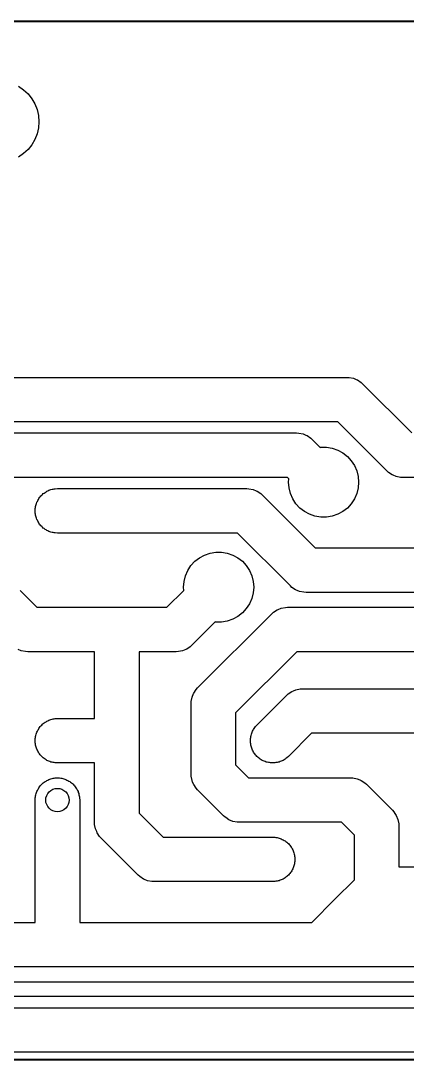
# Model space of a CAD drawing. Extents: x 95.2 to 193.7, y -111.1 to -66.6.
# Drawn here: x 127.97 to 144.5, y -111.15 to -66.65 of the extents above; entities that cross this region are included whole.
import ezdxf

# ---------------------------------------------------------------- set-up
doc = ezdxf.new("R2010")
doc.units = 0
doc.layers.add('BLACK', color=7, linetype='CONTINUOUS')

msp = doc.modelspace()

# ---------------------------------------------------------------- linework, layer by layer
at = {"layer": 'BLACK', "linetype": 'CONTINUOUS'}
for p, q in [((95.25, -66.65), (193.675, -66.65)), ((193.65, -66.7), (95.275, -66.7)), ((127.875, -69.454456), (128.091107, -69.601795)), ((128.091107, -69.601795), (128.282841, -69.779698)), ((128.282841, -69.779698), (128.445918, -69.98419)), ((128.445918, -69.98419), (128.576696, -70.210703)), ((128.576696, -70.210703), (128.672252, -70.454178)), ((128.672252, -70.454178), (128.730454, -70.709176)), ((128.730454, -70.709176), (128.75, -70.97)), ((128.75, -70.97), (128.730454, -71.230824)), ((128.672252, -71.485822), (128.576696, -71.729297)), ((128.730454, -71.230824), (128.672252, -71.485822)), ((128.445918, -71.95581), (128.282841, -72.160302)), ((128.576696, -71.729297), (128.445918, -71.95581)), ((128.091107, -72.338205), (127.875, -72.485544)), ((128.282841, -72.160302), (128.091107, -72.338205)), ((125.172039, -81.915), (141.9225, -81.915)), ((141.9225, -81.915), (142.015861, -81.919587)), ((142.015861, -81.919587), (142.198996, -81.956014)), ((142.198996, -81.956014), (142.320978, -82.006541)), ((142.320978, -82.006541), (142.371506, -82.02747)), ((142.371506, -82.02747), (142.52676, -82.131208)), ((142.52676, -82.131208), (142.596019, -82.193981)), ((142.596019, -82.193981), (144.698288, -84.29625)), ((141.527962, -83.82), (124.7775, -83.82)), ((143.630231, -85.922269), (141.527962, -83.82)), ((121.471825, -84.29625), (139.768494, -84.29625)), ((139.768494, -84.29625), (139.861855, -84.300837)), ((139.861855, -84.300837), (140.04499, -84.337264)), ((140.04499, -84.337264), (140.166972, -84.387791)), ((140.166972, -84.387791), (140.2175, -84.40872)), ((140.2175, -84.40872), (140.372754, -84.512458)), ((140.372754, -84.512458), (140.442013, -84.575231)), ((140.442013, -84.575231), (140.780461, -84.913678)), ((140.780461, -84.913678), (140.801003, -84.910251)), ((140.801003, -84.910251), (141.048741, -84.910251)), ((141.048741, -84.910251), (141.2931, -84.951028)), ((141.2931, -84.951028), (141.527415, -85.031468)), ((141.527415, -85.031468), (141.745294, -85.149378)), ((141.745294, -85.149378), (141.940794, -85.301542)), ((141.940794, -85.301542), (142.108583, -85.483809)), ((142.108583, -85.483809), (142.244083, -85.691207)), ((142.244083, -85.691207), (142.343598, -85.918079)), ((139.373956, -86.20125), (117.552038, -86.20125)), ((139.436576, -86.263871), (139.373956, -86.20125)), ((139.424872, -86.405128), (139.436576, -86.263871)), ((142.343598, -85.918079), (142.404414, -86.158236)), ((142.404414, -86.158236), (142.424872, -86.405128)), ((143.69949, -85.985042), (143.630231, -85.922269)), ((143.854744, -86.08878), (143.69949, -85.985042)), ((143.905271, -86.109708), (143.854744, -86.08878)), ((144.027254, -86.160236), (143.905271, -86.109708)), ((144.210389, -86.196663), (144.027254, -86.160236)), ((144.30375, -86.20125), (144.210389, -86.196663)), ((164.070462, -86.20125), (144.30375, -86.20125)), ((129.090995, -86.78997), (129.134226, -86.772062)), ((129.134226, -86.772062), (129.175494, -86.750005)), ((129.175494, -86.750005), (129.220269, -86.736422)), ((129.220269, -86.736422), (129.263504, -86.718514)), ((129.263504, -86.718514), (129.309398, -86.709385)), ((129.309398, -86.709385), (129.354176, -86.695802)), ((129.354176, -86.695802), (129.400748, -86.691215)), ((129.400748, -86.691215), (129.446639, -86.682087)), ((129.446639, -86.682087), (129.54, -86.6775)), ((129.54, -86.6775), (137.63625, -86.6775)), ((137.63625, -86.6775), (137.729611, -86.682087)), ((137.729611, -86.682087), (137.912746, -86.718514)), ((137.912746, -86.718514), (138.034728, -86.769041)), ((138.034728, -86.769041), (138.085256, -86.78997)), ((139.44533, -86.65202), (139.424872, -86.405128)), ((139.506146, -86.892177), (139.44533, -86.65202)), ((142.404414, -86.65202), (142.343598, -86.892177)), ((142.424872, -86.405128), (142.404414, -86.65202)), ((128.682062, -87.224226), (128.69997, -87.180995)), ((128.69997, -87.180995), (128.725964, -87.14209)), ((128.725964, -87.14209), (128.748025, -87.100819)), ((128.748025, -87.100819), (128.777712, -87.064644)), ((128.777712, -87.064644), (128.803708, -87.02574)), ((128.803708, -87.02574), (128.836796, -86.992651)), ((128.836796, -86.992651), (128.866481, -86.956481)), ((128.866481, -86.956481), (128.902651, -86.926796)), ((128.902651, -86.926796), (128.93574, -86.893708)), ((128.93574, -86.893708), (128.974644, -86.867712)), ((128.974644, -86.867712), (129.010819, -86.838025)), ((129.010819, -86.838025), (129.05209, -86.815964)), ((129.05209, -86.815964), (129.090995, -86.78997)), ((138.085256, -86.78997), (138.24051, -86.893708)), ((138.24051, -86.893708), (138.309769, -86.956481)), ((138.309769, -86.956481), (140.570789, -89.2175)), ((139.605661, -87.119049), (139.506146, -86.892177)), ((139.741161, -87.326447), (139.605661, -87.119049)), ((142.244083, -87.119049), (142.108583, -87.326447)), ((142.343598, -86.892177), (142.244083, -87.119049)), ((128.5875, -87.63), (128.592087, -87.583427)), ((128.592087, -87.676572), (128.5875, -87.63)), ((128.592087, -87.536639), (128.601215, -87.490748)), ((128.592087, -87.583427), (128.592087, -87.536639)), ((128.601215, -87.490748), (128.605802, -87.444176)), ((128.605802, -87.444176), (128.619385, -87.399398)), ((128.619385, -87.399398), (128.628514, -87.353504)), ((128.628514, -87.353504), (128.646422, -87.310269)), ((128.646422, -87.310269), (128.660005, -87.265494)), ((128.660005, -87.265494), (128.682062, -87.224226)), ((139.90895, -87.508714), (139.741161, -87.326447)), ((140.10445, -87.660878), (139.90895, -87.508714)), ((140.322329, -87.778788), (140.10445, -87.660878)), ((141.745294, -87.660878), (141.527415, -87.778788)), ((141.940794, -87.508714), (141.745294, -87.660878)), ((142.108583, -87.326447), (141.940794, -87.508714)), ((128.592087, -87.723361), (128.592087, -87.676572)), ((128.601215, -87.769251), (128.592087, -87.723361)), ((128.605802, -87.815824), (128.601215, -87.769251)), ((128.619385, -87.860601), (128.605802, -87.815824)), ((128.628514, -87.906496), (128.619385, -87.860601)), ((128.646422, -87.94973), (128.628514, -87.906496)), ((128.660005, -87.994506), (128.646422, -87.94973)), ((128.682062, -88.035773), (128.660005, -87.994506)), ((128.69997, -88.079005), (128.682062, -88.035773)), ((128.725964, -88.117909), (128.69997, -88.079005)), ((140.556644, -87.859228), (140.322329, -87.778788)), ((140.801003, -87.900005), (140.556644, -87.859228)), ((141.048741, -87.900005), (140.801003, -87.900005)), ((141.2931, -87.859228), (141.048741, -87.900005)), ((141.527415, -87.778788), (141.2931, -87.859228)), ((128.748025, -88.159181), (128.725964, -88.117909)), ((128.777712, -88.195355), (128.748025, -88.159181)), ((128.803708, -88.23426), (128.777712, -88.195355)), ((128.836796, -88.267348), (128.803708, -88.23426)), ((128.866481, -88.303519), (128.836796, -88.267348)), ((128.902651, -88.333203), (128.866481, -88.303519)), ((128.93574, -88.366292), (128.902651, -88.333203)), ((128.974644, -88.392287), (128.93574, -88.366292)), ((129.010819, -88.421975), (128.974644, -88.392287)), ((129.05209, -88.444035), (129.010819, -88.421975)), ((129.090995, -88.47003), (129.05209, -88.444035)), ((129.134226, -88.487937), (129.090995, -88.47003)), ((129.175494, -88.509995), (129.134226, -88.487937)), ((129.220269, -88.523577), (129.175494, -88.509995)), ((129.263504, -88.541486), (129.220269, -88.523577)), ((129.309398, -88.550614), (129.263504, -88.541486)), ((129.354176, -88.564198), (129.309398, -88.550614)), ((129.400748, -88.568784), (129.354176, -88.564198)), ((129.446639, -88.577913), (129.400748, -88.568784)), ((129.54, -88.5825), (129.446639, -88.577913)), ((137.241712, -88.5825), (129.54, -88.5825)), ((139.50273, -90.843519), (137.241712, -88.5825)), ((135.832201, -89.521596), (136.066516, -89.441156)), ((136.066516, -89.441156), (136.310875, -89.400379)), ((136.310875, -89.400379), (136.558613, -89.400379)), ((136.558613, -89.400379), (136.802972, -89.441156)), ((136.802972, -89.441156), (137.037287, -89.521596)), ((140.570789, -89.2175), (161.13125, -89.2175)), ((135.251033, -89.973937), (135.418822, -89.79167)), ((135.418822, -89.79167), (135.614322, -89.639506)), ((135.614322, -89.639506), (135.832201, -89.521596)), ((137.037287, -89.521596), (137.255166, -89.639506)), ((137.255166, -89.639506), (137.450666, -89.79167)), ((137.450666, -89.79167), (137.618455, -89.973937)), ((135.016018, -90.408207), (135.115533, -90.181335)), ((135.115533, -90.181335), (135.251033, -89.973937)), ((137.618455, -89.973937), (137.753955, -90.181335)), ((137.753955, -90.181335), (137.85347, -90.408207)), ((134.934744, -90.895256), (134.955202, -90.648364)), ((134.955202, -90.648364), (135.016018, -90.408207)), ((137.85347, -90.408207), (137.914286, -90.648364)), ((137.914286, -90.648364), (137.934744, -90.895256)), ((127.9525, -91.045462), (128.664538, -91.7575)), ((134.225462, -91.7575), (134.946448, -91.036512)), ((134.946448, -91.036512), (134.934744, -90.895256)), ((137.914286, -91.142148), (137.85347, -91.382305)), ((137.934744, -90.895256), (137.914286, -91.142148)), ((139.57199, -90.906292), (139.50273, -90.843519)), ((139.727244, -91.01003), (139.57199, -90.906292)), ((139.7987, -91.039627), (139.727244, -91.01003)), ((139.899754, -91.081486), (139.7987, -91.039627)), ((140.082889, -91.117913), (139.899754, -91.081486)), ((140.17625, -91.1225), (140.082889, -91.117913)), ((160.17875, -91.1225), (140.17625, -91.1225)), ((137.753955, -91.609177), (137.618455, -91.816575)), ((137.85347, -91.382305), (137.753955, -91.609177)), ((128.664538, -91.7575), (132.08, -91.7575)), ((132.08, -91.7575), (134.225462, -91.7575)), ((135.533981, -95.211481), (138.708981, -92.036481)), ((137.450666, -91.998842), (137.255166, -92.151006)), ((137.618455, -91.816575), (137.450666, -91.998842)), ((138.708981, -92.036481), (138.77824, -91.973708)), ((138.77824, -91.973708), (138.933494, -91.86997)), ((138.933494, -91.86997), (138.984021, -91.849041)), ((138.984021, -91.849041), (139.106004, -91.798514)), ((139.106004, -91.798514), (139.289139, -91.762087)), ((139.289139, -91.762087), (139.3825, -91.7575)), ((139.3825, -91.7575), (160.17875, -91.7575)), ((136.290333, -92.386705), (135.293519, -93.383519)), ((136.310875, -92.390133), (136.290333, -92.386705)), ((136.558613, -92.390133), (136.310875, -92.390133)), ((136.802972, -92.349356), (136.558613, -92.390133)), ((137.037287, -92.268916), (136.802972, -92.349356)), ((137.255166, -92.151006), (137.037287, -92.268916)), ((135.22426, -93.446292), (135.069006, -93.55003)), ((135.293519, -93.383519), (135.22426, -93.446292)), ((127.993504, -93.621486), (127.85834, -93.565499)), ((128.176639, -93.657913), (127.993504, -93.621486)), ((128.27, -93.6625), (128.176639, -93.657913)), ((131.1275, -93.6625), (128.27, -93.6625)), ((131.1275, -96.52), (131.1275, -93.6625)), ((134.62, -93.6625), (133.0325, -93.6625)), ((133.0325, -93.6625), (133.0325, -97.4725)), ((134.713361, -93.657913), (134.62, -93.6625)), ((134.896496, -93.621486), (134.713361, -93.657913)), ((135.03166, -93.565499), (134.896496, -93.621486)), ((135.069006, -93.55003), (135.03166, -93.565499)), ((139.777038, -93.6625), (137.16, -96.279538)), ((161.13125, -93.6625), (139.777038, -93.6625)), ((135.471208, -95.28074), (135.533981, -95.211481)), ((135.259587, -95.791639), (135.296014, -95.608504)), ((135.296014, -95.608504), (135.361766, -95.449765)), ((135.361766, -95.449765), (135.36747, -95.435994)), ((135.36747, -95.435994), (135.471208, -95.28074)), ((138.073981, -96.798981), (139.343981, -95.528981)), ((139.343981, -95.528981), (139.41324, -95.466208)), ((139.41324, -95.466208), (139.568494, -95.36247)), ((139.568494, -95.36247), (139.63995, -95.332872)), ((139.63995, -95.332872), (139.741004, -95.291014)), ((139.741004, -95.291014), (139.924139, -95.254587)), ((139.924139, -95.254587), (140.0175, -95.25)), ((140.0175, -95.25), (143.102063, -95.25)), ((143.102063, -95.25), (143.104139, -95.249587)), ((143.104139, -95.249587), (143.1975, -95.245)), ((143.1975, -95.245), (146.52625, -95.245)), ((135.255, -95.885), (135.259587, -95.791639)), ((135.255, -98.90125), (135.255, -95.885)), ((129.220269, -96.578922), (129.263504, -96.561014)), ((129.263504, -96.561014), (129.309398, -96.551885)), ((129.309398, -96.551885), (129.354176, -96.538302)), ((129.354176, -96.538302), (129.400748, -96.533715)), ((129.400748, -96.533715), (129.446639, -96.524587)), ((129.446639, -96.524587), (129.54, -96.52)), ((129.54, -96.52), (131.1275, -96.52)), ((137.16, -96.279538), (137.16, -98.506712)), ((128.69997, -97.023495), (128.725964, -96.98459)), ((128.725964, -96.98459), (128.748025, -96.943319)), ((128.748025, -96.943319), (128.777712, -96.907144)), ((128.777712, -96.907144), (128.803708, -96.86824)), ((128.803708, -96.86824), (128.836796, -96.835151)), ((128.836796, -96.835151), (128.866481, -96.798981)), ((128.866481, -96.798981), (128.902651, -96.769296)), ((128.902651, -96.769296), (128.93574, -96.736208)), ((128.93574, -96.736208), (128.974644, -96.710212)), ((128.974644, -96.710212), (129.010819, -96.680525)), ((129.010819, -96.680525), (129.05209, -96.658464)), ((129.05209, -96.658464), (129.090995, -96.63247)), ((129.090995, -96.63247), (129.134226, -96.614562)), ((129.134226, -96.614562), (129.175494, -96.592505)), ((129.175494, -96.592505), (129.220269, -96.578922)), ((137.90747, -97.023494), (137.933466, -96.984587)), ((137.933466, -96.984587), (137.955525, -96.943319)), ((137.955525, -96.943319), (137.985211, -96.907145)), ((137.985211, -96.907145), (138.011208, -96.86824)), ((138.011208, -96.86824), (138.073981, -96.798981)), ((128.5875, -97.4725), (128.592087, -97.425927)), ((128.592087, -97.379139), (128.601215, -97.333248)), ((128.592087, -97.425927), (128.592087, -97.379139)), ((128.601215, -97.333248), (128.605802, -97.286676)), ((128.605802, -97.286676), (128.619385, -97.241898)), ((128.619385, -97.241898), (128.628514, -97.196004)), ((128.628514, -97.196004), (128.646422, -97.152769)), ((128.646422, -97.152769), (128.660005, -97.107994)), ((128.660005, -97.107994), (128.682062, -97.066726)), ((128.682062, -97.066726), (128.69997, -97.023495)), ((137.795, -97.4725), (137.799587, -97.425927)), ((137.799587, -97.379139), (137.808714, -97.33325)), ((137.799587, -97.425927), (137.799587, -97.379139)), ((137.808714, -97.33325), (137.813302, -97.286676)), ((137.813302, -97.286676), (137.826887, -97.241891)), ((137.826887, -97.241891), (137.836015, -97.196004)), ((137.836015, -97.196004), (137.85392, -97.152775)), ((137.85392, -97.152775), (137.867505, -97.107994)), ((137.867505, -97.107994), (137.889562, -97.066726)), ((137.889562, -97.066726), (137.90747, -97.023494)), ((140.412038, -97.155), (139.421019, -98.146019)), ((143.1925, -97.155), (140.412038, -97.155)), ((143.285861, -97.150413), (143.1925, -97.155)), ((143.287937, -97.15), (143.285861, -97.150413)), ((146.52625, -97.15), (143.287937, -97.15)), ((128.592087, -97.519072), (128.5875, -97.4725)), ((128.592087, -97.565861), (128.592087, -97.519072)), ((128.601215, -97.611751), (128.592087, -97.565861)), ((128.605802, -97.658324), (128.601215, -97.611751)), ((128.619385, -97.703101), (128.605802, -97.658324)), ((128.628514, -97.748996), (128.619385, -97.703101)), ((128.646422, -97.79223), (128.628514, -97.748996)), ((128.660005, -97.837006), (128.646422, -97.79223)), ((128.682062, -97.878273), (128.660005, -97.837006)), ((128.69997, -97.921505), (128.682062, -97.878273)), ((133.0325, -97.4725), (133.0325, -100.570462)), ((137.799587, -97.519072), (137.795, -97.4725)), ((137.799587, -97.565861), (137.799587, -97.519072)), ((137.808714, -97.611749), (137.799587, -97.565861)), ((137.813302, -97.658324), (137.808714, -97.611749)), ((137.826887, -97.703108), (137.813302, -97.658324)), ((137.836015, -97.748996), (137.826887, -97.703108)), ((137.85392, -97.792224), (137.836015, -97.748996)), ((137.867505, -97.837006), (137.85392, -97.792224)), ((137.889562, -97.878273), (137.867505, -97.837006)), ((137.90747, -97.921506), (137.889562, -97.878273)), ((128.725964, -97.960409), (128.69997, -97.921505)), ((128.748025, -98.001681), (128.725964, -97.960409)), ((128.777712, -98.037855), (128.748025, -98.001681)), ((128.803708, -98.07676), (128.777712, -98.037855)), ((128.836796, -98.109848), (128.803708, -98.07676)), ((128.866481, -98.146019), (128.836796, -98.109848)), ((128.902651, -98.175703), (128.866481, -98.146019)), ((128.93574, -98.208792), (128.902651, -98.175703)), ((128.974644, -98.234787), (128.93574, -98.208792)), ((129.010819, -98.264475), (128.974644, -98.234787)), ((129.05209, -98.286535), (129.010819, -98.264475)), ((129.090995, -98.31253), (129.05209, -98.286535)), ((129.134226, -98.330437), (129.090995, -98.31253)), ((129.175494, -98.352495), (129.134226, -98.330437)), ((137.933466, -97.960412), (137.90747, -97.921506)), ((137.955525, -98.001681), (137.933466, -97.960412)), ((137.985211, -98.037854), (137.955525, -98.001681)), ((138.011208, -98.07676), (137.985211, -98.037854)), ((138.044296, -98.109848), (138.011208, -98.07676)), ((138.073981, -98.146019), (138.044296, -98.109848)), ((138.110151, -98.175703), (138.073981, -98.146019)), ((138.14324, -98.208792), (138.110151, -98.175703)), ((138.182145, -98.234788), (138.14324, -98.208792)), ((138.218319, -98.264475), (138.182145, -98.234788)), ((138.259587, -98.286533), (138.218319, -98.264475)), ((138.298494, -98.31253), (138.259587, -98.286533)), ((138.341726, -98.330437), (138.298494, -98.31253)), ((138.382994, -98.352495), (138.341726, -98.330437)), ((139.153273, -98.330437), (139.112006, -98.352495)), ((139.196506, -98.31253), (139.153273, -98.330437)), ((139.235412, -98.286533), (139.196506, -98.31253)), ((139.276681, -98.264475), (139.235412, -98.286533)), ((139.312854, -98.234788), (139.276681, -98.264475)), ((139.35176, -98.208792), (139.312854, -98.234788)), ((139.421019, -98.146019), (139.35176, -98.208792)), ((129.220269, -98.366077), (129.175494, -98.352495)), ((129.263504, -98.383986), (129.220269, -98.366077)), ((129.309398, -98.393114), (129.263504, -98.383986)), ((129.354176, -98.406698), (129.309398, -98.393114)), ((129.400748, -98.411284), (129.354176, -98.406698)), ((129.446639, -98.420413), (129.400748, -98.411284)), ((129.54, -98.425), (129.446639, -98.420413)), ((131.1275, -98.425), (129.54, -98.425)), ((131.1275, -100.965), (131.1275, -98.425)), ((137.16, -98.506712), (137.713288, -99.06)), ((138.427775, -98.366079), (138.382994, -98.352495)), ((138.471004, -98.383985), (138.427775, -98.366079)), ((138.516891, -98.393112), (138.471004, -98.383985)), ((138.561676, -98.406698), (138.516891, -98.393112)), ((138.60825, -98.411285), (138.561676, -98.406698)), ((138.654139, -98.420413), (138.60825, -98.411285)), ((138.700927, -98.420413), (138.654139, -98.420413)), ((138.7475, -98.425), (138.700927, -98.420413)), ((138.794073, -98.420413), (138.7475, -98.425)), ((138.840861, -98.420413), (138.794073, -98.420413)), ((138.886749, -98.411285), (138.840861, -98.420413)), ((138.933324, -98.406698), (138.886749, -98.411285)), ((138.978108, -98.393112), (138.933324, -98.406698)), ((139.023996, -98.383985), (138.978108, -98.393112)), ((139.067224, -98.366079), (139.023996, -98.383985)), ((139.112006, -98.352495), (139.067224, -98.366079)), ((128.974644, -99.250212), (129.010819, -99.220525)), ((129.010819, -99.220525), (129.05209, -99.198464)), ((129.05209, -99.198464), (129.090995, -99.17247)), ((129.090995, -99.17247), (129.134226, -99.154562)), ((129.134226, -99.154562), (129.175494, -99.132505)), ((129.175494, -99.132505), (129.220269, -99.118922)), ((129.220269, -99.118922), (129.263504, -99.101014)), ((129.263504, -99.101014), (129.309398, -99.091885)), ((129.309398, -99.091885), (129.354176, -99.078302)), ((129.354176, -99.078302), (129.400748, -99.073715)), ((129.400748, -99.073715), (129.446639, -99.064587)), ((129.446639, -99.064587), (129.493427, -99.064587)), ((129.493427, -99.064587), (129.54, -99.06)), ((129.54, -99.06), (129.586573, -99.064587)), ((129.586573, -99.064587), (129.633361, -99.064587)), ((129.633361, -99.064587), (129.679251, -99.073715)), ((129.679251, -99.073715), (129.725824, -99.078302)), ((129.725824, -99.078302), (129.770601, -99.091885)), ((129.770601, -99.091885), (129.816496, -99.101014)), ((129.816496, -99.101014), (129.85973, -99.118922)), ((129.85973, -99.118922), (129.904506, -99.132505)), ((129.904506, -99.132505), (129.945773, -99.154562)), ((129.945773, -99.154562), (129.989005, -99.17247)), ((129.989005, -99.17247), (130.027909, -99.198464)), ((130.027909, -99.198464), (130.069181, -99.220525)), ((130.069181, -99.220525), (130.105355, -99.250212)), ((135.259587, -98.994611), (135.255, -98.90125)), ((135.296014, -99.177746), (135.259587, -98.994611)), ((135.324284, -99.245995), (135.296014, -99.177746)), ((137.713288, -99.06), (142.08125, -99.06)), ((142.08125, -99.06), (142.174611, -99.064587)), ((142.174611, -99.064587), (142.357746, -99.101014)), ((142.357746, -99.101014), (142.479728, -99.151541)), ((142.479728, -99.151541), (142.530256, -99.17247)), ((142.530256, -99.17247), (142.68551, -99.276208)), ((128.646422, -99.692769), (128.660005, -99.647994)), ((128.660005, -99.647994), (128.682062, -99.606726)), ((128.682062, -99.606726), (128.69997, -99.563495)), ((128.69997, -99.563495), (128.725964, -99.52459)), ((128.725964, -99.52459), (128.748025, -99.483319)), ((128.748025, -99.483319), (128.777712, -99.447144)), ((128.777712, -99.447144), (128.803708, -99.40824)), ((128.803708, -99.40824), (128.836796, -99.375151)), ((128.836796, -99.375151), (128.866481, -99.338981)), ((128.866481, -99.338981), (128.902651, -99.309296)), ((128.902651, -99.309296), (128.93574, -99.276208)), ((128.93574, -99.276208), (128.974644, -99.250212)), ((130.105355, -99.250212), (130.14426, -99.276208)), ((130.14426, -99.276208), (130.177348, -99.309296)), ((130.177348, -99.309296), (130.213519, -99.338981)), ((130.213519, -99.338981), (130.243203, -99.375151)), ((130.243203, -99.375151), (130.276292, -99.40824)), ((130.276292, -99.40824), (130.302287, -99.447144)), ((130.302287, -99.447144), (130.331975, -99.483319)), ((130.331975, -99.483319), (130.354035, -99.52459)), ((130.354035, -99.52459), (130.38003, -99.563495)), ((130.38003, -99.563495), (130.397937, -99.606726)), ((130.397937, -99.606726), (130.419995, -99.647994)), ((130.419995, -99.647994), (130.433577, -99.692769)), ((135.36747, -99.350256), (135.324284, -99.245995)), ((135.471208, -99.50551), (135.36747, -99.350256)), ((135.533981, -99.574769), (135.471208, -99.50551)), ((136.645231, -100.686019), (135.533981, -99.574769)), ((142.68551, -99.276208), (142.754769, -99.338981)), ((142.754769, -99.338981), (143.866019, -100.450231)), ((128.5875, -100.0125), (128.592087, -99.919139)), ((128.5875, -105.25125), (128.5875, -100.0125)), ((128.592087, -99.919139), (128.601215, -99.873248)), ((128.601215, -99.873248), (128.605802, -99.826676)), ((128.605802, -99.826676), (128.619385, -99.781898)), ((128.619385, -99.781898), (128.628514, -99.736004)), ((128.628514, -99.736004), (128.646422, -99.692769)), ((130.433577, -99.692769), (130.451486, -99.736004)), ((130.451486, -99.736004), (130.460614, -99.781898)), ((130.460614, -99.781898), (130.474198, -99.826676)), ((130.474198, -99.826676), (130.478784, -99.873248)), ((130.478784, -99.873248), (130.487913, -99.919139)), ((130.487913, -99.919139), (130.4925, -100.0125)), ((130.4925, -100.0125), (130.4925, -105.25125)), ((143.866019, -100.450231), (143.928782, -100.51948)), ((143.928782, -100.51948), (143.928792, -100.51949)), ((143.928792, -100.51949), (143.970389, -100.581744)), ((131.132087, -101.058361), (131.1275, -100.965)), ((133.0325, -100.570462), (134.062038, -101.6)), ((136.71448, -100.748782), (136.645231, -100.686019)), ((136.71449, -100.748792), (136.71448, -100.748782)), ((136.73846, -100.764808), (136.71449, -100.748792)), ((136.869744, -100.85253), (136.73846, -100.764808)), ((137.042254, -100.923986), (136.869744, -100.85253)), ((137.225389, -100.960414), (137.042254, -100.923986)), ((137.225409, -100.960414), (137.225389, -100.960414)), ((137.31875, -100.965), (137.225409, -100.960414)), ((141.686712, -100.965), (137.31875, -100.965)), ((142.24, -101.518288), (141.686712, -100.965)), ((143.970389, -100.581744), (144.03253, -100.674744)), ((144.03253, -100.674744), (144.103986, -100.847254)), ((144.103986, -100.847254), (144.140414, -101.030389)), ((131.168514, -101.241496), (131.132087, -101.058361)), ((131.219041, -101.363478), (131.168514, -101.241496)), ((131.23997, -101.414006), (131.219041, -101.363478)), ((131.343708, -101.56926), (131.23997, -101.414006)), ((144.140414, -101.030389), (144.140414, -101.030409)), ((144.140414, -101.030409), (144.145, -101.12375)), ((144.145, -101.12375), (144.145, -102.865)), ((131.406481, -101.638519), (131.343708, -101.56926)), ((132.993981, -103.226019), (131.406481, -101.638519)), ((134.062038, -101.6), (138.7475, -101.6)), ((138.7475, -101.6), (138.840861, -101.604587)), ((138.840861, -101.604587), (138.886751, -101.613715)), ((138.886751, -101.613715), (138.933324, -101.618302)), ((138.933324, -101.618302), (138.978101, -101.631885)), ((138.978101, -101.631885), (139.023996, -101.641014)), ((139.023996, -101.641014), (139.06723, -101.658922)), ((139.06723, -101.658922), (139.112006, -101.672505)), ((139.112006, -101.672505), (139.153273, -101.694562)), ((139.153273, -101.694562), (139.196505, -101.71247)), ((139.196505, -101.71247), (139.235409, -101.738464)), ((139.235409, -101.738464), (139.276681, -101.760525)), ((139.276681, -101.760525), (139.312855, -101.790212)), ((139.312855, -101.790212), (139.35176, -101.816208)), ((139.35176, -101.816208), (139.384848, -101.849296)), ((139.384848, -101.849296), (139.421019, -101.878981)), ((139.421019, -101.878981), (139.450703, -101.915151)), ((142.24, -103.427962), (142.24, -101.518288)), ((139.450703, -101.915151), (139.483792, -101.94824)), ((139.483792, -101.94824), (139.509787, -101.987144)), ((139.509787, -101.987144), (139.539475, -102.023319)), ((139.539475, -102.023319), (139.561535, -102.06459)), ((139.561535, -102.06459), (139.58753, -102.103495)), ((139.58753, -102.103495), (139.605437, -102.146726)), ((139.605437, -102.146726), (139.627495, -102.187994)), ((139.627495, -102.187994), (139.641077, -102.232769)), ((139.641077, -102.232769), (139.658986, -102.276004)), ((139.658986, -102.276004), (139.668114, -102.321898)), ((139.668114, -102.321898), (139.681698, -102.366676)), ((139.668114, -102.783101), (139.658986, -102.828996)), ((139.681698, -102.738324), (139.668114, -102.783101)), ((139.681698, -102.366676), (139.686284, -102.413248)), ((139.686284, -102.691751), (139.681698, -102.738324)), ((139.686284, -102.413248), (139.695413, -102.459139)), ((139.695413, -102.645861), (139.686284, -102.691751)), ((139.695413, -102.459139), (139.695413, -102.505927)), ((139.695413, -102.505927), (139.7, -102.5525)), ((139.7, -102.5525), (139.695413, -102.599072)), ((139.695413, -102.599072), (139.695413, -102.645861)), ((133.06324, -103.288792), (132.993981, -103.226019)), ((139.421019, -103.226019), (139.384848, -103.255703)), ((139.450703, -103.189848), (139.421019, -103.226019)), ((139.483792, -103.15676), (139.450703, -103.189848)), ((139.509787, -103.117855), (139.483792, -103.15676)), ((139.539475, -103.081681), (139.509787, -103.117855)), ((139.561535, -103.040409), (139.539475, -103.081681)), ((139.58753, -103.001505), (139.561535, -103.040409)), ((139.605437, -102.958273), (139.58753, -103.001505)), ((139.627495, -102.917006), (139.605437, -102.958273)), ((139.641077, -102.87223), (139.627495, -102.917006)), ((139.658986, -102.828996), (139.641077, -102.87223)), ((144.145, -102.865), (146.20875, -102.865)), ((133.218494, -103.39253), (133.06324, -103.288792)), ((133.269021, -103.413458), (133.218494, -103.39253)), ((133.391004, -103.463986), (133.269021, -103.413458)), ((133.574139, -103.500413), (133.391004, -103.463986)), ((133.6675, -103.505), (133.574139, -103.500413)), ((138.7475, -103.505), (133.6675, -103.505)), ((138.840861, -103.500413), (138.7475, -103.505)), ((138.886751, -103.491284), (138.840861, -103.500413)), ((138.933324, -103.486698), (138.886751, -103.491284)), ((138.978101, -103.473114), (138.933324, -103.486698)), ((139.023996, -103.463986), (138.978101, -103.473114)), ((139.06723, -103.446077), (139.023996, -103.463986)), ((139.112006, -103.432495), (139.06723, -103.446077)), ((139.153273, -103.410437), (139.112006, -103.432495)), ((139.196505, -103.39253), (139.153273, -103.410437)), ((139.235409, -103.366535), (139.196505, -103.39253)), ((139.276681, -103.344475), (139.235409, -103.366535)), ((139.312855, -103.314787), (139.276681, -103.344475)), ((139.35176, -103.288792), (139.312855, -103.314787)), ((139.384848, -103.255703), (139.35176, -103.288792)), ((141.407731, -104.260231), (142.24, -103.427962)), ((140.416712, -105.25125), (141.407731, -104.260231)), ((116.446716, -105.25125), (128.5875, -105.25125)), ((130.4925, -105.25125), (140.416712, -105.25125)), ((129.54, -107.15625), (116.358314, -107.15625)), ((140.81125, -107.15625), (129.54, -107.15625)), ((148.9125, -107.15625), (140.81125, -107.15625)), ((107.287763, -107.79125), (161.158488, -107.79125)), ((161.29, -108.42625), (107.15625, -108.42625)), ((104.534538, -108.9025), (161.689212, -108.9025)), ((193.675, -111.15), (95.25, -111.15)), ((95.275, -111.1), (193.65, -111.1)), ((162.08375, -110.8075), (104.14, -110.8075))]:
    msp.add_line(p, q, dxfattribs=at)
at = {"layer": 'BLACK'}
msp.add_circle((129.54, -100.0125), 0.5, dxfattribs=at)

doc.saveas('drawing.dxf')
